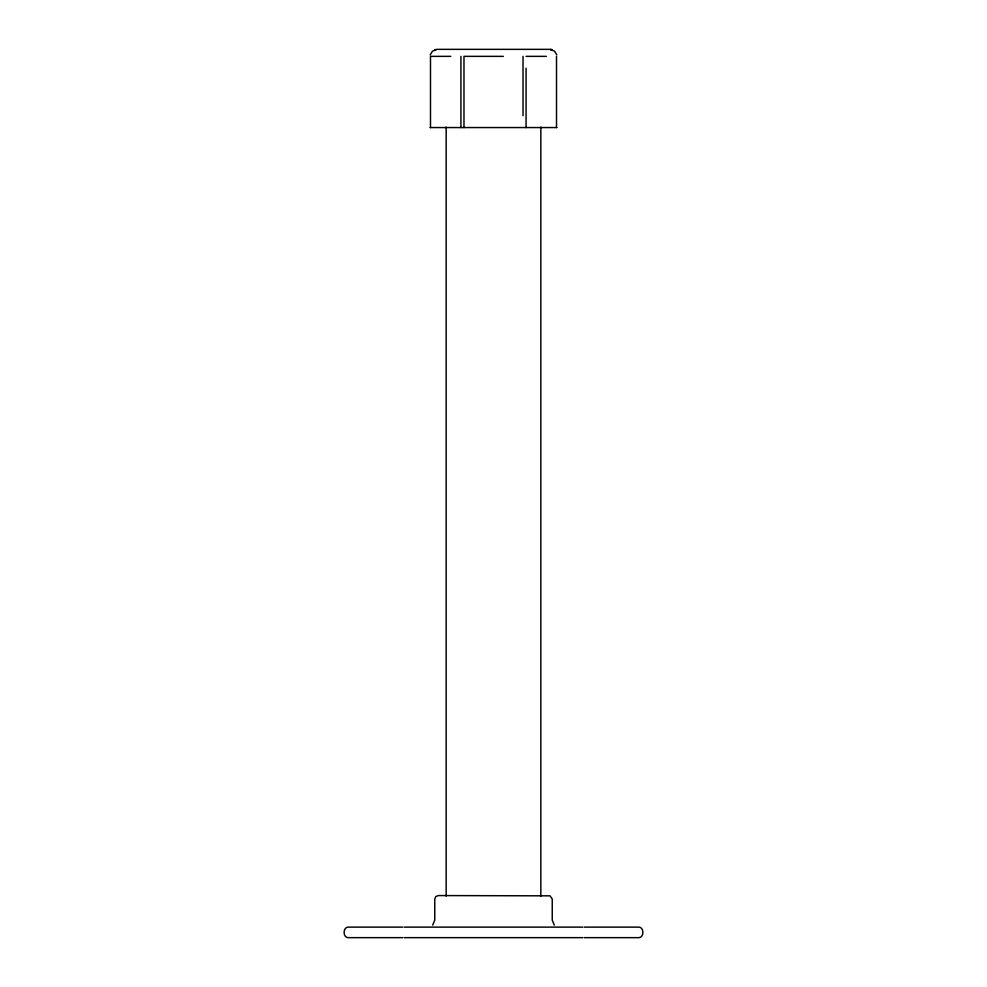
<?xml version="1.0" encoding="UTF-8"?>
<svg xmlns="http://www.w3.org/2000/svg" width="987" height="987" viewBox="0 0 987 987"><rect width="100%" height="100%" fill="white"/><g stroke="black" fill="none" stroke-linecap="round" stroke-linejoin="round"><path stroke-width="1.48" d="M430.196 54.865L432.466 51.188L436.883 49.387M432.701 925.078L434.761 920.118L434.761 899.071L435.785 896.591L438.265 895.567L550.08 895.838L552.239 899.071L552.239 920.118L554.299 925.078M435.551 49.646L434.885 49.819L436.205 49.473M437.574 49.35L549.426 49.35M450.788 56.358L430.492 56.358L430.492 127.557M503.345 56.358L463.976 56.358L463.976 127.557M526.071 56.358L546.366 56.358M430.085 127.557L556.915 127.557M402.758 927.126L347.967 927.126C342.859 927.459 342.859 937.317 347.967 937.65L402.758 937.65M404.251 927.126L582.749 927.126M584.242 927.126L639.033 927.126C644.141 927.459 644.141 937.317 639.033 937.65L584.242 937.65M404.251 937.65L582.749 937.65M551.449 49.646L550.795 49.473L552.115 49.819L550.117 49.387L554.534 51.188L556.804 54.865M556.508 56.358L556.508 127.557M540.839 127.064L540.839 896.122M526.071 68.226L526.071 127.557M523.024 56.358L523.024 115.689M460.929 56.358L460.929 127.557M446.161 127.064L446.161 896.122"/></g></svg>
